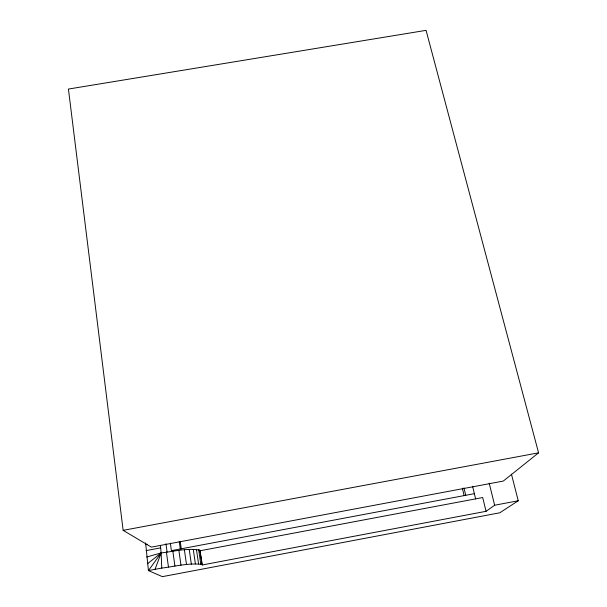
<?xml version="1.0" encoding="UTF-8"?>
<svg xmlns="http://www.w3.org/2000/svg" width="607" height="607" viewBox="0 0 607 607"><rect width="100%" height="100%" fill="white"/><g stroke="black" fill="none" stroke-linecap="round" stroke-linejoin="round"><path stroke-width="0.91" d="M145.619 542.863L148.434 570.603L155.028 569.313L161.151 552.931L160.43 545.329M518.241 500.767L494.644 505.229L486.055 511.314L202.268 564.965L199.9 550.109C187.108 547.878 173.905 551.459 161.151 552.931L148.434 570.603L162.373 576.65L499.773 512.794L518.241 500.767L511.451 474.166M538.576 452.83L503.264 481.078L151.378 547.127L123.138 530.351L68.424 89.054L426.068 30.35L538.576 452.83L123.138 530.351M147.478 563.759L161.151 552.931L161.766 568.099L155.028 569.313M146.689 557.029L161.151 552.931M200.158 550.746L482.694 497.535L486.055 511.314M145.68 544.646L147.493 544.304M146.082 550.61L160.635 547.871M474.378 493.673L171.394 550.648L170.355 543.151M161.766 568.099C175.044 566.43 188.625 562.788 202.017 564.419L202.268 564.965M489.189 483.149L494.644 505.229M472.595 486.298L475.653 498.962M463.968 487.922L465.728 495.297M462.367 488.256L464.12 495.623M199.9 550.109L202.017 564.419M198.656 549.661L200.78 564.055M196.433 549.396L198.565 563.888M193.276 549.343L195.401 563.918M189.232 549.494L191.357 564.153M184.399 549.851L186.508 564.586M180.211 541.323L181.273 548.827M179.24 541.474L180.302 548.971M178.89 550.412L180.985 565.216M172.843 551.164L174.915 566.028M165.946 543.728L167.107 552.165M166.401 552.082L168.45 566.999"/></g></svg>
